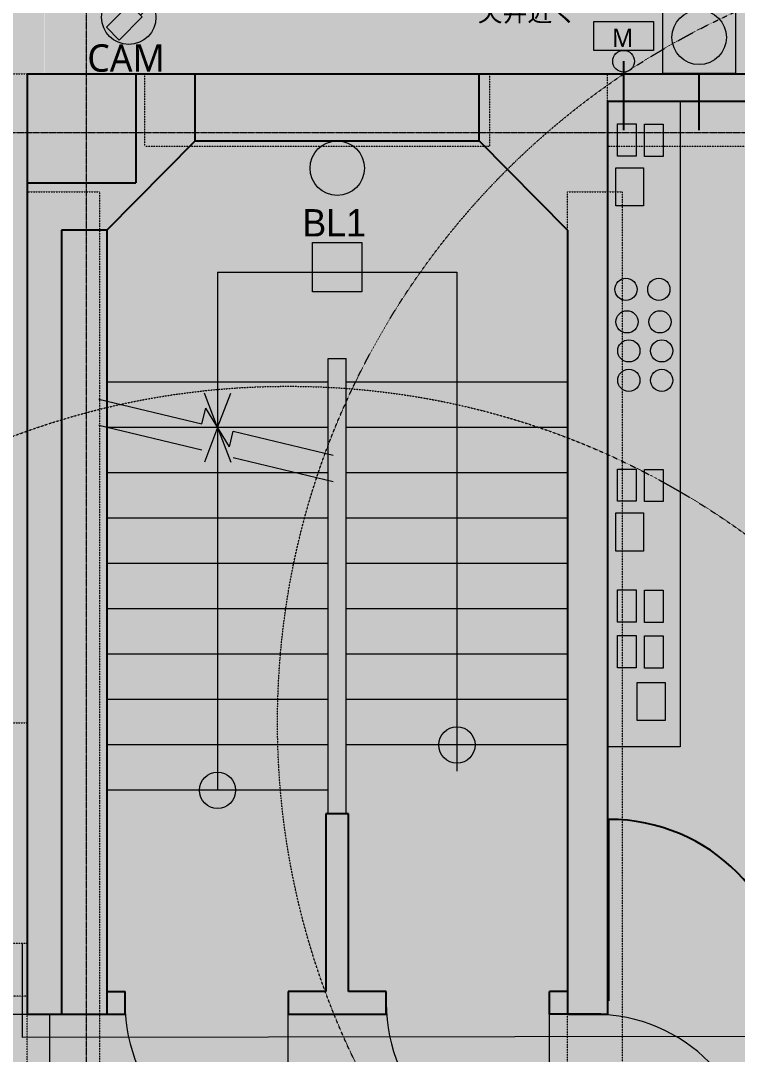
# Model space of a CAD drawing. Header units: millimetres. Extents: x -376000 to 292178, y -193032 to 188048.
# Drawn here: x -296926 to -292975, y 65768 to 71467 of the extents above; entities that cross this region are included whole.
import ezdxf

# ---------------------------------------------------------------- set-up
doc = ezdxf.new("R2010")
doc.units = ezdxf.units.MM
for name, pattern in [('VW-01 短破線', [2.1161248, 1.0580624, -1.0580624]), ('ラインタイプ-1', [2.1165312, 1.0580624, -1.0584688]), ('ラインタイプ-1_', [2.1165312, 1.0580624, -1.0584688]), ('ラインタイプ-28', [1.0581610785590276, 0.70538330078125, -0.3527777777777777]), ('ラインタイプ-6', [5.2915312, 3.175, -1.0580624, 0.3527044000000002, -0.7057644000000001]), ('短破線', [2.1161248, 1.0580624, -1.0580624])]:
    doc.linetypes.add(name, pattern=pattern)
for name, color, linetype, lineweight in [('00_一般', 7, 'Continuous', 5), ('02_既存平面-内部建具・サッシ', 7, 'Continuous', 18), ('07_文字・記号', 7, 'Continuous', 9), ('_セキュリティー (2D)', 7, 'Continuous', 5), ('_什器 (2D)', 7, 'Continuous', 5), ('_塗（エリア） (2D)', 7, 'Continuous', 5), ('_塗（壁） (2D)', 7, 'Continuous', 5), ('_天井プロット (2D)', 7, 'Continuous', 5), ('_平面図(既存部) (2D)', 7, 'Continuous', 5), ('_平面図（新設） (2D)', 7, 'Continuous', 5), ('_梁 (2D)', 7, 'Continuous', 5), ('_給排水ガス (2D)', 7, 'Continuous', 5), ('_解体部 (2D)', 7, 'Continuous', 5)]:
    doc.layers.add(name, color=color, linetype=linetype, lineweight=lineweight)
for name, color, linetype, lineweight, true_color in [('02_0.25', 1, 'Continuous', 25, 0xff0000), ('02_線種-添景（家具・植栽)', 7, '短破線', 13, 0x555555), ('04_0.10', 7, 'Continuous', 9, 0x0099ff), ('05_0.05点線', 9, 'ラインタイプ-28', 5, 0x808080), ('06一点鎖線', 7, 'ラインタイプ-6', 9, 0x9999ff), ('08_ハッチ・色', 7, 'Continuous', 5, 0x888888)]:
    doc.layers.add(name, color=color, linetype=linetype, lineweight=lineweight, true_color=true_color)
doc.styles.add('Yu Gothic UI', font='Yu Gothic UI.ttf')
doc.styles.add('Yu Gothic UI Semilight', font='Yu Gothic UI Semilight.ttf')
doc.styles.add('ＭＳ Ｐゴシック', font='MS PGothic.ttf')

# ---------------------------------------------------------------- blocks, each defined once
blk = doc.blocks.new('給排水ガス (2D)')
at = {"layer": '02_0.25'}
for p, q in [((-293601.8179099375, 71242.97587810234), (-293601.8179099375, 70862.97587810234)), ((-293185.6238482754, 70862.97587810234), (-293185.6238482754, 71174.8912785084))]:
    blk.add_line(p, q, dxfattribs=at)
at = {"layer": '04_0.10', "linetype": 'Continuous', "flags": 128}
blk.add_lwpolyline([(-292985.6238482754, 71574.8912785084), (-292985.6238482754, 71174.8912785084), (-293385.6238482754, 71174.8912785084), (-293385.6238482754, 71574.8912785084)], close=True, dxfattribs=at)
at = {"layer": '04_0.10', "flags": 128}
blk.add_lwpolyline([(-293436.8179099375, 71462.97587810234), (-293436.8179099375, 71302.97587810234), (-293766.8179099375, 71302.97587810234), (-293766.8179099375, 71462.97587810234)], close=True, dxfattribs=at)
at = {"layer": '04_0.10', "linetype": 'Continuous'}
blk.add_circle((-293185.6238482754, 71374.8912785084), 150, dxfattribs=at)
at = {"layer": '04_0.10'}
blk.add_circle((-293601.8179099375, 71242.97587810234), 60, dxfattribs=at)
at = {"layer": '07_文字・記号', "color": 5, "lineweight": 18, "true_color": 0x0000ff}
for p, q in [((-296916.1357739022, 65861.12227086253), (-296916.1357739022, 66378.28671670018)), ((-289915.0007311802, 65869.18530820722), (-296916.1357739022, 65861.12227086253))]:
    blk.add_line(p, q, dxfattribs=at)
at = {"layer": '07_文字・記号', "linetype": 'ラインタイプ-1', "flags": 128}
blk.add_lwpolyline([(-297640.7557079457, 67594.82248815247), (-296890.7557079457, 67594.82248815247), (-296890.7557079457, 66378.28671670018), (-297640.7557079457, 66378.28671670018)], close=True, dxfattribs=at)
at = {"layer": '04_0.10', "insert": (-293666.5008218262, 71422.09746375044), "char_height": 100.5049189814815, "attachment_point": 1, "line_spacing_factor": 1.006497654236691, "style": 'Yu Gothic UI Semilight'}
blk.add_mtext('M', dxfattribs=at)
blk = doc.blocks.new('塗（エリア） (2D)')
at = {"layer": '08_ハッチ・色', "linetype": 'Continuous', "lineweight": 0}
h = blk.add_hatch(color=253, dxfattribs=at)
h.paths.add_polyline_path([(-300375, 73245), (-299676, 54073), (-296360.9779576095, 54100.7858274257), (-296360.9779576095, 55553.62366910137), (-296360.9779502276, 56598.57531948598), (-296815.7557079457, 56598.54310338548), (-296795.7557079457, 72965.5674559301)])
h.paths.add_polyline_path([(-296890.7557079457, 61773.55921143572), (-297740.7557079457, 61773.55921143572), (-297740.7557079457, 63673.55921143572), (-296890.7557079457, 63673.55921143572)])
blk.add_hatch(color=253, dxfattribs=at).paths.add_polyline_path([(-296795.7557079457, 71098.55921143573), (-268765.7557079457, 71048.55921143561), (-268765.7557079457, 70848.55921143573), (-260352.6474225276, 70848.55921143573), (-260354.2004105928, 72432), (-282455.0268946796, 72432.12036787187), (-290384, 72465), (-296795.7557079457, 72965.5674559301)])
at = {"layer": '08_ハッチ・色', "linetype": 'Continuous', "lineweight": 0, "true_color": 0xffa264, "transparency": 33554636}
blk.add_hatch(color=21, dxfattribs=at).paths.add_polyline_path([(-293765.7557079457, 71098.55921143573), (-293765.7557079457, 66064.88917776561), (-293765.7557079457, 66064.88917776561), (-293765.7557079457, 64101.75786463438), (-289665.7557079456, 64101.75786463438), (-289665.7557079457, 63623.55921143572), (-282765.7557079456, 63623.55921143572), (-282765.7557079456, 71098.55921143573)])
at = {"layer": '08_ハッチ・色', "linetype": 'Continuous', "lineweight": 0, "true_color": 0xd9d2ae, "transparency": 33554559}
blk.add_hatch(color=9, dxfattribs=at).paths.add_polyline_path([(-296815.7557079456, 66048.55921143561), (-293765.7557079457, 66048.55921143561), (-293765.7557079457, 64098.55921143572), (-296815.7557079456, 64098.55921143572)])
at = {"layer": '04_0.10'}
for p, q in [((-295840.7557079463, 70079.99999999892), (-294520.755707946, 70079.99999999892)), ((-296495.0021693196, 69237.06979328289), (-295926.7019049123, 69100.6337400169)), ((-295754.8095109804, 69059.36625998328), (-295203.4322366806, 68926.99303428276))]:
    blk.add_line(p, q, dxfattribs=at)
at = {"layer": '08_ハッチ・色', "color": 254, "true_color": 0xdddddd, "transparency": 33554687}
blk.add_solid([(-296795.7557079457, 66048.55921143561), (-293765.7557079457, 66048.55921143561), (-296795.7557079457, 71098.55921143573), (-293765.7557079457, 71098.55921143573)], dxfattribs=at)
blk = doc.blocks.new('什器 (2D)')
at = {"layer": '02_線種-添景（家具・植栽)', "color": 7, "linetype": 'Continuous', "lineweight": 13, "flags": 128}
blk.add_lwpolyline([(-293290.7557079457, 71023.55921143573), (-293290.7557079457, 67463.40448680706), (-293690.7557079457, 67463.40448680706), (-293690.7557079457, 71023.55921143573)], close=True, dxfattribs=at)
at = {"layer": '02_線種-添景（家具・植栽)', "color": 7, "linetype": 'Continuous', "lineweight": 13, "transparency": 33554687, "flags": 128}
for points in [[(-293635.8264769165, 70898.11022659228), (-293532.9765414541, 70898.11022659228), (-293532.9765414541, 70719.96891281617), (-293635.8264769165, 70719.96891281617)], [(-293635.8264769165, 70898.11022659228), (-293532.9765414541, 70898.11022659228), (-293532.9765414541, 70719.96891281617), (-293635.8264769165, 70719.96891281617)], [(-293486.2965913601, 70896.27142705407), (-293383.4466558977, 70896.27142705407), (-293383.4466558977, 70718.13011327796), (-293486.2965913601, 70718.13011327796)], [(-293645.2805150349, 70445.57958303869), (-293645.2805150349, 70656.11022659228), (-293491.4311985919, 70656.11022659228), (-293491.4311985919, 70445.57958303869)], [(-293635.8264769165, 68994.97723560961), (-293532.9765414541, 68994.97723560961), (-293532.9765414541, 68816.8359218335), (-293635.8264769165, 68816.8359218335)], [(-293486.2965913601, 68993.1384360714), (-293383.4466558977, 68993.1384360714), (-293383.4466558977, 68814.99712229529), (-293486.2965913601, 68814.99712229529)], [(-293645.2805150349, 68542.44659205603), (-293645.2805150349, 68752.97723560961), (-293491.4311985919, 68752.97723560961), (-293491.4311985919, 68542.44659205603)], [(-293635.8264769165, 68329.27425733318), (-293532.9765414541, 68329.27425733318), (-293532.9765414541, 68151.13294355707), (-293635.8264769165, 68151.13294355707)], [(-293486.2965913601, 68327.43545779499), (-293383.4466558977, 68327.43545779499), (-293383.4466558977, 68149.29414401887), (-293486.2965913601, 68149.29414401887)], [(-293635.8264769165, 68077.37778512755), (-293532.9765414541, 68077.37778512755), (-293532.9765414541, 67899.23647135144), (-293635.8264769165, 67899.23647135144)], [(-293486.2965913601, 68075.53898558929), (-293383.4466558977, 68075.53898558929), (-293383.4466558977, 67897.39767181317), (-293486.2965913601, 67897.39767181317)], [(-293526.6924566833, 67607.58369649289), (-293526.6924566833, 67818.11434004648), (-293372.8431402403, 67818.11434004648), (-293372.8431402403, 67607.58369649289)]]:
    blk.add_lwpolyline(points, close=True, dxfattribs=at)
at = {"layer": '02_線種-添景（家具・植栽)', "color": 7, "linetype": 'Continuous', "lineweight": 13, "transparency": 33554687}
for centre, radius in [((-293589.263971937, 69985.38075080566), 61.21874751026408), ((-293407.8264769165, 69985.38075080566), 61.21874751026408), ((-293583.0452244267, 69806.24148101719), 61.2187475103127), ((-293401.6077294062, 69806.24148101719), 61.2187475103127), ((-293573.0452244267, 69646.24148101719), 61.2187475103127), ((-293391.6077294062, 69646.24148101719), 61.2187475103127), ((-293573.0452244267, 69483.84862439986), 61.2187475103127), ((-293391.6077294062, 69483.84862439986), 61.2187475103127)]:
    blk.add_circle(centre, radius, dxfattribs=at)
blk = doc.blocks.new('塗（壁） (2D)')
at = {"layer": '02_0.25', "linetype": 'Continuous', "lineweight": 0, "true_color": 0xaaaaaa}
for points in [[(-296890.7557079457, 71173.55921143573), (-295963.141387285, 71173.55921143573), (-295963.141387285, 70803.55921143573), (-296450.7557079457, 70311.75457592533), (-296890.7557079457, 70311.75457592533)], [(-296890.7557079457, 70311.75457592533), (-296700.7557079457, 70311.75457592533), (-296700.7557079457, 65988.55921143561), (-296890.7557079457, 65988.55921143561)]]:
    blk.add_hatch(color=253, dxfattribs=at).paths.add_polyline_path(points)
at = {"layer": '08_ハッチ・色', "linetype": 'Continuous', "lineweight": 0, "true_color": 0xaaaaaa}
blk.add_hatch(color=253, dxfattribs=at).paths.add_polyline_path([(-294398.3700286064, 71173.55921143573), (-292590.7557079457, 71173.55921143573), (-292590.7557079457, 71023.55921143573), (-293690.7557079457, 71023.55921143573), (-293690.7557079457, 65988.55921143561), (-293910.7557079457, 65988.55921143561), (-293910.7557079457, 70311.75457592533), (-294398.3700286064, 70803.55921143573)])
at = {"layer": '08_ハッチ・色', "color": 253, "linetype": 'Continuous', "true_color": 0xaaaaaa}
for points in [[(-295963.141387285, 70803.55921143573), (-294398.3700286064, 70803.55921143573), (-295963.141387285, 71173.55921143573), (-294398.3700286064, 71173.55921143573)], [(-296700.7557079457, 65988.55921143561), (-296450.7557079457, 65988.55921143561), (-296700.7557079457, 70311.75457592533), (-296450.7557079457, 70311.75457592533)]]:
    blk.add_solid(points, dxfattribs=at)
at = {"layer": '08_ハッチ・色', "color": 160}
for points in [[(-295243.2557079457, 66113.55921143561), (-295118.2557079457, 66113.55921143561), (-295243.2557079457, 67093.55921143571), (-295118.2557079457, 67093.55921143571)], [(-296450.7557079457, 66113.55921143561), (-296450.7557079457, 65988.55921143561), (-296350.7557079457, 66113.55921143561), (-296350.7557079457, 65988.55921143561)], [(-295450.7557079457, 66113.55921143561), (-295450.7557079457, 65988.55921143561), (-294910.7557079457, 66113.55921143561), (-294910.7557079457, 65988.55921143561)], [(-294010.7557079457, 66113.55921143561), (-294010.7557079457, 65988.55921143561), (-293910.7557079457, 66113.55921143561), (-293910.7557079457, 65988.55921143561)]]:
    blk.add_solid(points, dxfattribs=at)
blk = doc.blocks.new('平面図(既存部) (2D)')
at = {"layer": '02_0.25'}
for p, q in [((-296890.7557079457, 71173.55921143573), (-296890.7557079457, 65988.55921143561)), ((-296890.7557079457, 71173.55921143573), (-292590.7557079457, 71173.55921143573)), ((-296890.7557079457, 71173.55921143573), (-296890.7557079457, 65988.55921143561)), ((-296890.7557079457, 71173.55921143573), (-292590.7557079457, 71173.55921143573)), ((-296290.7557079457, 71173.55921143573), (-296290.7557079457, 70573.55921143573)), ((-295963.141387285, 70803.55921143573), (-295963.141387285, 71173.55921143573)), ((-295963.141387285, 70803.55921143573), (-295963.141387285, 71173.55921143573)), ((-294398.3700286064, 70803.55921143573), (-294398.3700286064, 71173.55921143573)), ((-294398.3700286064, 70803.55921143573), (-294398.3700286064, 71173.55921143573)), ((-293690.7557079457, 71023.55921143573), (-293690.7557079457, 65988.55921143561)), ((-293690.7557079457, 71023.55921143573), (-292590.7557079457, 71023.55921143573)), ((-293690.7557079457, 71023.55921143573), (-293690.7557079457, 65988.55921143561)), ((-293690.7557079457, 71023.55921143573), (-292590.7557079457, 71023.55921143573)), ((-296450.7557079457, 70311.75457592533), (-295963.141387285, 70803.55921143573)), ((-296450.7557079457, 70311.75457592533), (-295963.141387285, 70803.55921143573)), ((-295963.141387285, 70803.55921143573), (-294398.3700286064, 70803.55921143573)), ((-295963.141387285, 70803.55921143573), (-294398.3700286064, 70803.55921143573)), ((-293910.7557079457, 70311.75457592533), (-294398.3700286064, 70803.55921143573)), ((-293910.7557079457, 70311.75457592533), (-294398.3700286064, 70803.55921143573)), ((-296890.7557079457, 70573.55921143573), (-296290.7557079457, 70573.55921143573)), ((-296450.7557079457, 70311.75457592533), (-296700.7557079457, 70311.75457592533)), ((-296700.7557079457, 70311.75457592533), (-296700.7557079457, 65988.55921143561)), ((-296450.7557079457, 70311.75457592533), (-296700.7557079457, 70311.75457592533)), ((-296700.7557079457, 70311.75457592533), (-296700.7557079457, 65988.55921143561)), ((-296450.7557079457, 70311.75457592533), (-296450.7557079457, 65988.55921143561)), ((-296450.7557079457, 70311.75457592533), (-296450.7557079457, 65988.55921143561)), ((-293910.7557079457, 70311.75457592533), (-293910.7557079457, 65988.55921143561)), ((-293910.7557079457, 70311.75457592533), (-293910.7557079457, 65988.55921143561)), ((-296890.7557079457, 65988.55921143561), (-296450.7557079457, 65988.55921143561)), ((-296890.7557079457, 65988.55921143561), (-296450.7557079457, 65988.55921143561)), ((-293910.7557079457, 65988.55921143561), (-293690.7557079457, 65988.55921143561)), ((-293910.7557079457, 65988.55921143561), (-293690.7557079457, 65988.55921143561))]:
    blk.add_line(p, q, dxfattribs=at)
at = {"layer": '04_0.10'}
for p, q in [((-295840.7557079463, 70079.99999999892), (-295840.7557079463, 69079.99999999892)), ((-295840.7557079463, 70079.99999999892), (-295840.7557079463, 69079.99999999892)), ((-295840.7557079463, 70079.99999999892), (-294520.755707946, 70079.99999999892)), ((-294520.755707946, 70079.99999999892), (-294520.755707946, 67330)), ((-294520.755707946, 70079.99999999892), (-294520.755707946, 67330)), ((-295230.7557079457, 69603.55921143573), (-295130.7557079457, 69603.55921143573)), ((-295230.7557079457, 69603.55921143573), (-295130.7557079457, 69603.55921143573)), ((-295230.7557079457, 69603.55921143573), (-295130.7557079457, 69603.55921143573)), ((-295230.755707946, 67093.55921143573), (-295230.7557079457, 69603.55921143573)), ((-295230.7557079457, 69603.55921143573), (-295130.7557079457, 69603.55921143573)), ((-295130.755707946, 67093.55921143573), (-295130.7557079457, 69603.55921143573)), ((-295230.755707946, 69473.55921143573), (-296450.755707946, 69473.55921143573)), ((-295230.755707946, 69473.55921143573), (-296450.755707946, 69473.55921143573)), ((-293910.755707946, 69473.55921143573), (-295130.755707946, 69473.55921143573)), ((-293910.755707946, 69473.55921143573), (-295130.755707946, 69473.55921143573)), ((-295840.755707946, 69223.55921143464), (-295913.2841458892, 69414.03454276086)), ((-295840.7557079463, 69223.55921143464), (-295768.2272700121, 69414.03454276429)), ((-296495.0021693199, 69380.62900471862), (-295926.7019049126, 69244.19295145263)), ((-295926.7019049127, 69244.19295145245), (-295906.0681648958, 69330.13914841856)), ((-295775.4432509975, 69116.9792744529), (-295906.0681648958, 69330.13914841856)), ((-295230.755707946, 69223.55921143573), (-296450.755707946, 69223.55921143573)), ((-295230.755707946, 69223.55921143573), (-296450.755707946, 69223.55921143573)), ((-295840.755707946, 69223.55921143464), (-295913.2841458847, 69033.0838801067)), ((-295840.755707946, 69223.55921143464), (-295840.755707946, 67223.55921143573)), ((-295840.7557079463, 69223.55921143464), (-295768.2272700076, 69033.0838801067)), ((-295840.755707946, 69223.55921143464), (-295840.755707946, 67223.55921143573)), ((-295775.4432509975, 69116.9792744529), (-295754.8095109806, 69202.925471419)), ((-295754.8095109806, 69202.925471419), (-295203.4322366809, 69070.55224571849)), ((-293910.755707946, 69223.55921143573), (-295130.755707946, 69223.55921143573)), ((-293910.755707946, 69223.55921143573), (-295130.755707946, 69223.55921143573)), ((-295230.755707946, 68973.55921143573), (-296450.755707946, 68973.55921143573)), ((-295230.755707946, 68973.55921143573), (-296450.755707946, 68973.55921143573)), ((-293910.755707946, 68973.55921143573), (-295130.755707946, 68973.55921143573)), ((-293910.755707946, 68973.55921143573), (-295130.755707946, 68973.55921143573)), ((-295230.755707946, 68723.55921143573), (-296450.755707946, 68723.55921143573)), ((-295230.755707946, 68723.55921143573), (-296450.755707946, 68723.55921143573)), ((-293910.755707946, 68723.55921143573), (-295130.755707946, 68723.55921143573)), ((-293910.755707946, 68723.55921143573), (-295130.755707946, 68723.55921143573)), ((-295230.755707946, 68473.55921143573), (-296450.755707946, 68473.55921143573)), ((-295230.755707946, 68473.55921143573), (-296450.755707946, 68473.55921143573)), ((-293910.755707946, 68473.55921143573), (-295130.755707946, 68473.55921143573)), ((-293910.755707946, 68473.55921143573), (-295130.755707946, 68473.55921143573)), ((-295230.755707946, 68223.55921143573), (-296450.755707946, 68223.55921143573)), ((-295230.755707946, 68223.55921143573), (-296450.755707946, 68223.55921143573)), ((-293910.755707946, 68223.55921143573), (-295130.755707946, 68223.55921143573)), ((-295230.755707946, 67973.55921143573), (-296450.755707946, 67973.55921143573)), ((-295230.755707946, 67973.55921143573), (-296450.755707946, 67973.55921143573)), ((-293910.755707946, 67973.55921143573), (-295130.755707946, 67973.55921143573)), ((-295230.755707946, 67723.55921143573), (-296450.755707946, 67723.55921143573)), ((-295230.755707946, 67723.55921143573), (-296450.755707946, 67723.55921143573)), ((-293910.755707946, 67723.55921143573), (-295130.755707946, 67723.55921143573)), ((-293910.755707946, 67723.55921143573), (-295130.755707946, 67723.55921143573)), ((-295230.755707946, 67473.55921143573), (-296450.755707946, 67473.55921143573)), ((-295230.755707946, 67473.55921143573), (-296450.755707946, 67473.55921143573)), ((-293910.755707946, 67473.55921143573), (-295130.755707946, 67473.55921143573)), ((-293910.755707946, 67473.55921143573), (-295130.755707946, 67473.55921143573)), ((-295230.755707946, 67223.55921143573), (-296450.755707946, 67223.55921143573)), ((-295230.755707946, 67223.55921143573), (-296450.755707946, 67223.55921143573)), ((-295230.755707946, 67093.55921143573), (-295130.755707946, 67093.55921143573))]:
    blk.add_line(p, q, dxfattribs=at)
for centre in [(-294520.755707946, 67473.55921143573), (-295840.755707946, 67223.55921143573)]:
    blk.add_circle(centre, 100.0000000000028, dxfattribs=at)
at = {"layer": '06一点鎖線'}
for p, q in [((-296565.7557079457, 72935.68380817691), (-296565.7557079457, 54935.68380817689)), ((-296565.7557079457, 72935.68380817691), (-296565.7557079457, 54935.68380817689)), ((-259082.0779482403, 70848.55921143573), (-303576.2598106643, 70848.55921143573)), ((-259082.0779482403, 70848.55921143573), (-303576.2598106643, 70848.55921143573))]:
    blk.add_line(p, q, dxfattribs=at)
blk = doc.blocks.new('解体部 (2D)')
at = {"layer": '02_0.25'}
blk.add_line((-293682.9414993345, 66063.55921143561), (-293682.9414993345, 67063.55921143561), dxfattribs=at)
blk.add_arc((-293682.9414993345, 66063.55921143561), 1000, 0, 90, dxfattribs=at)
blk = doc.blocks.new('グループ-700')
at = {"layer": '04_0.10'}
blk.add_line((-297665.7557079457, 64188.55921143562), (-296765.7557079457, 64188.55921143562), dxfattribs=at)
blk.add_arc((-296765.7557079457, 64188.55921143562), 900, 90, 180, dxfattribs=at)
blk = doc.blocks.new('グループ-701')
at = {"layer": '04_0.10'}
blk.add_line((-297665.7557079457, 65988.55921143561), (-296765.7557079457, 65988.55921143561), dxfattribs=at)
blk.add_arc((-296765.7557079457, 65988.55921143561), 900, 180, 270, dxfattribs=at)
blk = doc.blocks.new('グループ-702')
at = {"layer": '04_0.10'}
blk.add_line((-296765.7557079457, 64188.55921143562), (-296765.7557079457, 65988.55921143561), dxfattribs=at)
for name in ['グループ-701', 'グループ-700']:
    blk.add_blockref(name, (0, 0), dxfattribs=at)
blk = doc.blocks.new('グループ-710')
at = {"layer": '04_0.10'}
blk.add_line((-292865.7557079457, 65088.55921143562), (-293765.7557079457, 65088.55921143562), dxfattribs=at)
blk.add_arc((-293765.7557079457, 65088.55921143562), 900, 0, 90, dxfattribs=at)
blk = doc.blocks.new('グループ-711')
at = {"layer": '04_0.10'}
blk.add_line((-295450.7557079457, 65151.05921143562), (-295450.7557079457, 66051.05921143561), dxfattribs=at)
blk.add_arc((-295450.7557079457, 66051.05921143561), 900, 180, 270, dxfattribs=at)
blk = doc.blocks.new('グループ-712')
at = {"layer": '04_0.10'}
blk.add_line((-294010.7557079457, 65151.05921143562), (-294010.7557079457, 66051.05921143561), dxfattribs=at)
blk.add_arc((-294010.7557079457, 66051.05921143561), 900, 180, 270, dxfattribs=at)
blk = doc.blocks.new('平面図（新設） (2D)')
at = {"layer": '02_0.25'}
for p, q in [((-295118.2557079457, 67093.55921143571), (-295243.2557079457, 67093.55921143571)), ((-295243.2557079457, 67093.55921143571), (-295243.2557079457, 66113.55921143561)), ((-295118.2557079457, 66113.55921143561), (-295118.2557079457, 67093.55921143571)), ((-296450.7557079457, 66113.55921143561), (-296350.7557079457, 66113.55921143561)), ((-296350.7557079457, 65988.55921143561), (-296350.7557079457, 66113.55921143561)), ((-295243.2557079457, 66113.55921143561), (-295450.7557079457, 66113.55921143561)), ((-295450.7557079457, 66113.55921143561), (-295450.7557079457, 65988.55921143561)), ((-294910.7557079457, 66113.55921143561), (-295118.2557079457, 66113.55921143561)), ((-294910.7557079457, 65988.55921143561), (-294910.7557079457, 66113.55921143561)), ((-294010.7557079457, 65988.55921143561), (-294010.7557079457, 66113.55921143561)), ((-293910.7557079457, 66113.55921143561), (-294010.7557079457, 66113.55921143561)), ((-294010.7557079457, 65988.55921143561), (-294010.7557079457, 66113.55921143561)), ((-296450.7557079457, 65988.55921143561), (-296350.7557079457, 65988.55921143561)), ((-295450.7557079457, 65988.55921143561), (-294910.7557079457, 65988.55921143561)), ((-293728.2557079457, 65988.55921143561), (-294010.7557079457, 65988.55921143561)), ((-293910.7557079457, 65988.55921143561), (-294010.7557079457, 65988.55921143561))]:
    blk.add_line(p, q, dxfattribs=at)
at = {"layer": '02_既存平面-内部建具・サッシ', "color": 150, "linetype": 'ラインタイプ-1_', "lineweight": 13, "true_color": 0x0099ff, "transparency": 33554687, "flags": 128}
blk.add_lwpolyline([(-297640.7557079457, 71173.55921143573), (-296890.7557079457, 71173.55921143573), (-296890.7557079457, 66088.55921143561), (-297640.7557079457, 66088.55921143561)], close=True, dxfattribs=at)
at = {"layer": '04_0.10'}
for name in ['グループ-711', 'グループ-712', 'グループ-702', 'グループ-710']:
    blk.add_blockref(name, (0, 0), dxfattribs=at)
blk = doc.blocks.new('非常用照明-階段')
at = {"layer": '07_文字・記号', "linetype": 'Continuous', "lineweight": 0, "true_color": 0x00d136}
blk.add_hatch(color=102, dxfattribs=at).paths.add_polyline_path([(-136, 161), (136, 161), (136, -111), (-136, -111)])
at = {"layer": '07_文字・記号', "color": 92, "true_color": 0x14b500, "flags": 128}
blk.add_lwpolyline([(-136, 161), (136, 161), (136, -111), (-136, -111)], close=True, dxfattribs=at)
blk = doc.blocks.new('天井プロット (2D)')
at = {"layer": '07_文字・記号', "color": 100, "linetype": 'VW-01 短破線', "true_color": 0x00ff3f}
for centre in [(-291210, 67598.55921143573), (-295450.7557079457, 65151.05921143562)]:
    blk.add_circle(centre, 4299.999999999994, dxfattribs=at)
at = {"layer": '07_文字・記号', "color": 160, "true_color": 0x0036e9}
blk.add_circle((-295180.7557079457, 70653.55921143577), 149.9999999999605, dxfattribs=at)
at = {"layer": '07_文字・記号', "color": 7}
blk.add_blockref('非常用照明-階段', (-295180.7557079457, 70082.25601379077), dxfattribs=at)
at = {"layer": '00_一般', "insert": (-294406.2082723424, 72069.26386173554), "char_height": 201.009837962963, "attachment_point": 1, "line_spacing_factor": 1.007554899671813, "style": 'Yu Gothic UI Semilight'}
blk.add_mtext('ガス\\P{\\H0.5x;32A\\P天井近く}', dxfattribs=at)
at = {"layer": '07_文字・記号', "color": 160, "true_color": 0x0036e9, "insert": (-295373.0548673453, 70427.7638121303), "char_height": 150.7573784722222, "attachment_point": 1, "line_spacing_factor": 1.006497654236691, "style": 'ＭＳ Ｐゴシック'}
blk.add_mtext('BL1', dxfattribs=at)
blk = doc.blocks.new('グループ-1468')
at = {"layer": '04_0.10', "linetype": 'Continuous', "lineweight": 0, "true_color": 0xafb9da}
h = blk.add_hatch(color=9, dxfattribs=at)
edge = h.paths.add_edge_path()
edge.add_arc((-3.638e-12, 95.70960453265364), 150, 0, 360)
at = {"layer": '04_0.10', "color": 7, "lineweight": 13, "flags": 128}
for points in [[(65.54736992953245, 106.3162062504535), (12.51436134054138, 159.3492148394446), (65.54736992953245, 212.3822234284357), (118.5803785185235, 159.3492148394446)], [(-52.893015919199, -29.80184912795598), (-123.6036940378538, 40.90882899069879), (3.675526575724803, 168.1880496042774), (74.38620469437956, 97.47737148562258)]]:
    blk.add_lwpolyline(points, close=True, dxfattribs=at)
at = {"layer": '04_0.10', "color": 7, "lineweight": 13}
blk.add_circle((-3.638e-12, 95.70960453265364), 150, dxfattribs=at)
blk = doc.blocks.new('防犯カメラ')
at = {"layer": '04_0.10'}
blk.add_blockref('グループ-1468', (0, 0), dxfattribs=at)
at = {"layer": '04_0.10', "color": 7, "insert": (-228.8232421875036, -130.175), "char_height": 150.7573784722222, "attachment_point": 4, "line_spacing_factor": 1.006497654236691, "style": 'Yu Gothic UI'}
blk.add_mtext('CAM', dxfattribs=at)
blk = doc.blocks.new('セキュリティー (2D)')
at = {"layer": '04_0.10'}
blk.add_blockref('防犯カメラ', (-296330, 71390), dxfattribs=at)
blk = doc.blocks.new('梁 (2D)')
at = {"layer": '05_0.05点線', "color": 7, "linetype": 'ラインタイプ-1', "flags": 128}
for points in [[(-294340.7557079457, 71173.55921143573), (-294340.7557079457, 70773.55921143573), (-296240.7557079457, 70773.55921143573), (-296240.7557079457, 71173.55921143573)], [(-289990.7557079457, 71173.55921143573), (-289990.7557079457, 70773.55921143573), (-293690.7557079457, 70773.55921143573), (-293690.7557079457, 71173.55921143573)], [(-296490.7557079457, 64173.55921143572), (-296890.7557079457, 64173.55921143572), (-296890.7557079457, 70523.55921143573), (-296490.7557079457, 70523.55921143573)], [(-293610.7557079457, 64173.55921143572), (-293910.7557079457, 64173.55921143572), (-293910.7557079457, 70523.55921143573), (-293610.7557079457, 70523.55921143573)]]:
    blk.add_lwpolyline(points, close=True, dxfattribs=at)

msp = doc.modelspace()

# ---------------------------------------------------------------- block references
at = {"layer": '_什器 (2D)'}
msp.add_blockref('什器 (2D)', (0, 0), dxfattribs=at)
at = {"layer": '_塗（エリア） (2D)'}
msp.add_blockref('塗（エリア） (2D)', (0, 0), dxfattribs=at)
at = {"layer": '_塗（壁） (2D)'}
msp.add_blockref('塗（壁） (2D)', (0, 0), dxfattribs=at)
at = {"layer": '_給排水ガス (2D)'}
msp.add_blockref('給排水ガス (2D)', (0, 0), dxfattribs=at)

# ---------------------------------------------------------------- next in the draw order: block references
at = {"layer": '_平面図(既存部) (2D)'}
msp.add_blockref('平面図(既存部) (2D)', (0, 0), dxfattribs=at)

# ---------------------------------------------------------------- next in the draw order: block references
at = {"layer": '_解体部 (2D)'}
msp.add_blockref('解体部 (2D)', (0, 0), dxfattribs=at)

# ---------------------------------------------------------------- next in the draw order: block references
at = {"layer": '_平面図（新設） (2D)'}
msp.add_blockref('平面図（新設） (2D)', (0, 0), dxfattribs=at)

# ---------------------------------------------------------------- next in the draw order: block references
at = {"layer": '_天井プロット (2D)'}
msp.add_blockref('天井プロット (2D)', (0, 0), dxfattribs=at)

# ---------------------------------------------------------------- next in the draw order: block references
at = {"layer": '_セキュリティー (2D)'}
msp.add_blockref('セキュリティー (2D)', (0, 0), dxfattribs=at)

# ---------------------------------------------------------------- next in the draw order: block references
at = {"layer": '_梁 (2D)'}
msp.add_blockref('梁 (2D)', (0, 0), dxfattribs=at)

doc.saveas('drawing.dxf')
